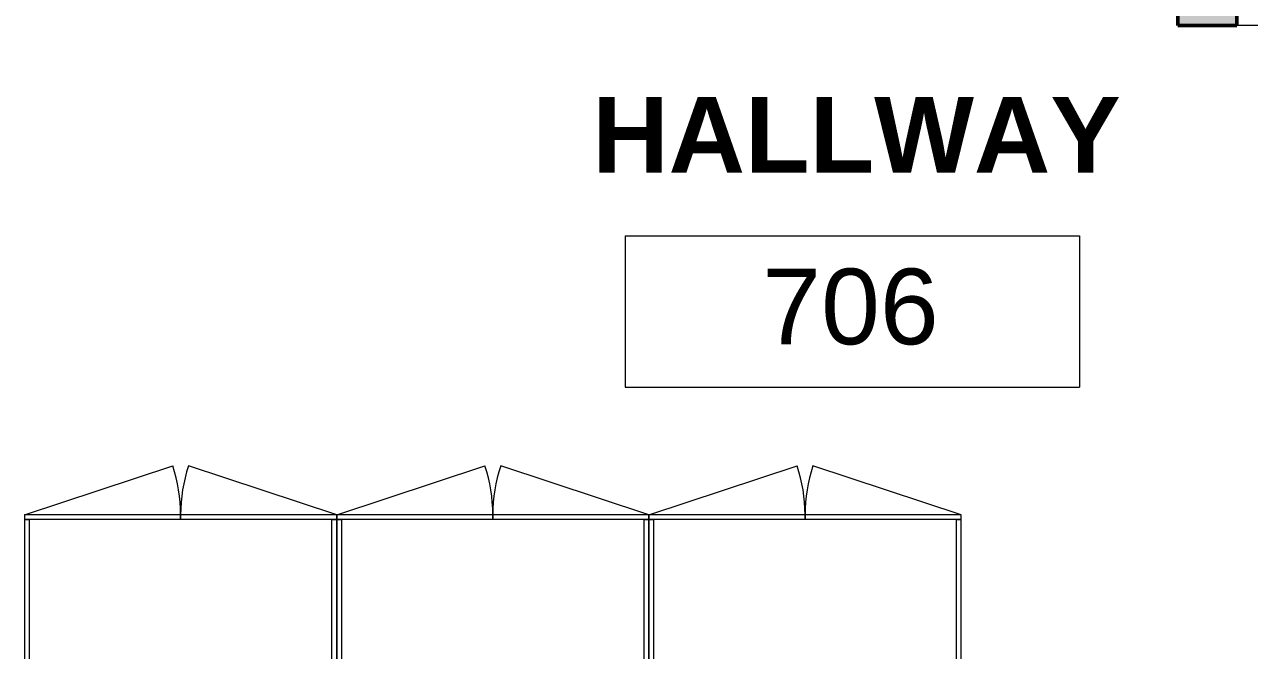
# Model space of a CAD drawing. Header units: inches. Extents: x -897 to 1409, y -1054 to 924.
# Drawn here: x 407 to 601.2, y 545.8 to 645.2 of the extents above; entities that cross this region are included whole.
import ezdxf

# ---------------------------------------------------------------- set-up
doc = ezdxf.new("R2010")
doc.units = ezdxf.units.IN
doc.header["$MEASUREMENT"] = 0
for name, color, linetype, lineweight in [('A-AREA-IDEN', 2, 'Continuous', 9), ('A-WALL-PATT', 111, 'Continuous', 13), ('I-WALL', 2, 'Continuous', 13), ('Q-CASE', 31, 'Continuous', 9)]:
    doc.layers.add(name, color=color, linetype=linetype, lineweight=lineweight)
doc.styles.add('Arial_4', font='arial.ttf', dxfattribs={"height": 12})
doc.styles.add('Arial_B', font='arialbd.ttf', dxfattribs={"height": 12})

# ---------------------------------------------------------------- blocks, each defined once
blk = doc.blocks.new('Room Tag - Room Tag-84095-7TH FLOOR TELECOM PLAN')
at = {"layer": 'A-AREA-IDEN'}
for p, q in [((-0.375, -0.0625), (-0.375, -0.3125)), ((-0.375, -0.0625), (0.375, -0.0625)), ((0.375, -0.0625), (0.375, -0.3125)), ((-0.375, -0.3125), (0.375, -0.3125))]:
    blk.add_line(p, q, dxfattribs=at)
blk = doc.blocks.new('Generic Model Wood Closet - 2_-6__ x 4_-1 1_2__-3487227-7TH FLOOR TELECOM PLAN')
at = {"layer": 'Q-CASE', "color": 53}
for p, q in [((-24.75, 15), (-1.25, 22.76)), ((24.75, 15), (1.25, 22.76)), ((24.75, 15), (-24.75, 15)), ((-24.75, 15), (-24.75, -15)), ((24, 14.25), (-24, 14.25)), ((-24, 14.25), (-24, -14.25)), ((24, 14.25), (-24, 14.25)), ((-24, 14.25), (-24, -14.25)), ((24, -14.25), (24, 14.25)), ((24, -14.25), (24, 14.25)), ((24.75, -15), (24.75, 15)), ((-24.75, -15), (24.75, -15)), ((-24, -14.25), (24, -14.25)), ((-24, -14.25), (24, -14.25))]:
    blk.add_line(p, q, dxfattribs=at)
at = {"layer": 'Q-CASE', "color": 133, "lineweight": 20}
for p, q in [((0, 15), (-24.75, 15)), ((-24.75, 15), (-24.75, 14.25)), ((-24.75, 14.25), (-24, 14.25)), ((-24.75, 14.25), (-24.75, -15)), ((-24, 14.25), (-24.75, 14.25)), ((24.75, 15), (0, 15)), ((0, 15), (0, 14.25)), ((0, 14.25), (0, 15)), ((24, 14.25), (24.75, 14.25)), ((24.75, 14.25), (24, 14.25)), ((24.75, 14.25), (24.75, 15)), ((24.75, -15), (24.75, 14.25))]:
    blk.add_line(p, q, dxfattribs=at)
at = {"layer": 'Q-CASE', "color": 53}
for centre, start, end in [((-24.75, 15), 360, 18.2748), ((24.75, 15), 161.7252, 180)]:
    blk.add_arc(centre, 24.75, start, end, dxfattribs=at)

msp = doc.modelspace()

# ---------------------------------------------------------------- hatches: boundary and pattern name
at = {"layer": 'A-WALL-PATT'}
h = msp.add_hatch(color=253, dxfattribs=at)
h.paths.add_polyline_path([(806.15, 645.01), (806.15, 650.38), (639.25, 650.38), (639.25, 645.01), (731.67, 645.01)], flags=0)
h.paths.add_polyline_path([(589.87, 645.01), (599.25, 645.01), (599.25, 650.38), (589.87, 650.38)], flags=0)

# ---------------------------------------------------------------- linework, layer by layer
at = {"layer": 'I-WALL', "color": 213, "lineweight": 50}
for p, q in [((589.87, 650.38), (589.87, 645.01)), ((599.25, 645.01), (599.25, 650.38)), ((589.87, 645.01), (599.25, 645.01))]:
    msp.add_line(p, q, dxfattribs=at)
at = {"layer": 'I-WALL', "color": 253}
msp.add_line((639.25, 645.01), (599.25, 645.01), dxfattribs=at)

# ---------------------------------------------------------------- block references
at = {"color": 53, "lineweight": 9}
for p in [(431.78, 552.38), (481.28, 552.38), (530.78, 552.38)]:
    msp.add_blockref('Generic Model Wood Closet - 2_-6__ x 4_-1 1_2__-3487227-7TH FLOOR TELECOM PLAN', p, dxfattribs=at)
at = {"layer": 'A-AREA-IDEN', "xscale": 95.99999999999994, "yscale": 95.99999999999994, "zscale": 95.99999999999994}
msp.add_blockref('Room Tag - Room Tag-84095-7TH FLOOR TELECOM PLAN', (538.29, 617.6), dxfattribs=at)

# ---------------------------------------------------------------- texts
at = {"layer": 'A-AREA-IDEN', "char_height": 12, "attachment_point": 1}
for s, insert, width, style in [('HALLWAY', (497.05, 633.67), 99.687, 'Arial_B'), ('706', (524.01, 606.42), 33.633, 'Arial_4')]:
    msp.add_mtext(s, dxfattribs=dict(at, insert=insert, width=width, style=style))

doc.saveas('drawing.dxf')
